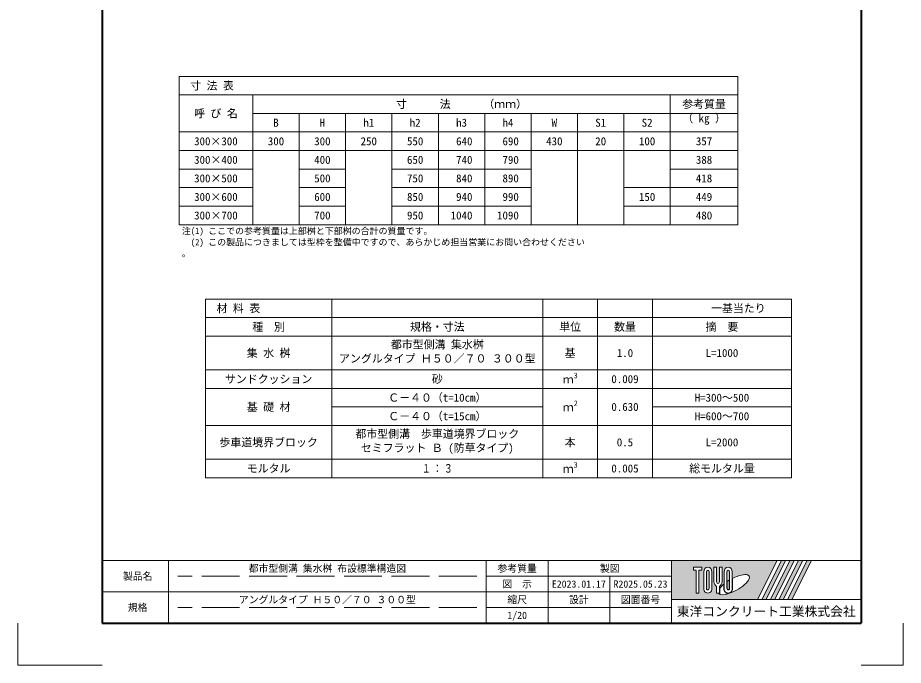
# Model space of a CAD drawing. Units: millimetres at full size; details may follow other scales. Extents: x 87158 to 122251, y -125707 to -112261.
# Drawn here: x 96678 to 100878, y -118528 to -115456 of the extents above; entities that cross this region are included whole.
import ezdxf
from ezdxf.enums import TextEntityAlignment as Align

# ---------------------------------------------------------------- set-up
doc = ezdxf.new("R2010")
doc.units = ezdxf.units.MM
doc.header["$LTSCALE"] = 30
doc.linetypes.add('DASHED', pattern=[7.5, 6, -1.5])
doc.linetypes.add('USER1', pattern=[1.35, 0.75, -0.6])
for name, color, linetype, lineweight in [('Defpoints_3', 8, 'Continuous', 0), ('図枠', 7, 'Continuous', 5), ('寸法・材料表', 7, 'Continuous', 13), ('補助線', 8, 'USER1', 9)]:
    doc.layers.add(name, color=color, linetype=linetype, lineweight=lineweight)
doc.styles.add('ＭＳ ゴシック', font='')
doc.styles.add('ＭＳ Ｐゴシック', font='')
doc.styles.get('ＭＳ ゴシック').set_extended_font_data('MS Gothic')
doc.styles.get('ＭＳ Ｐゴシック').set_extended_font_data('MS PGothic')

msp = doc.modelspace()

# ---------------------------------------------------------------- hatches: boundary and pattern name
at = {"layer": '図枠'}
h = msp.add_hatch(color=256, dxfattribs=at)
h.paths.add_polyline_path([(99777.6, -118031.12), (99777.6, -118216.75), (100185.98, -118216.75), (100278.79, -118031.12)])
edge = h.paths.add_edge_path(flags=16)
edge.add_ellipse((100074.11, -118145.39), major_axis=(72.73, 40.71), ratio=0.3471473, start_angle=-144.31122, end_angle=72.1899, ccw=False)
edge.add_ellipse((100047.17, -118162.96), major_axis=(0, 24.75), ratio=0.8463542, start_angle=-160.70346, end_angle=-90)
edge.add_line((100068.12, -118162.96), (100068.12, -118115.78))
edge = h.paths.add_edge_path(flags=16)
edge.add_ellipse((100047.17, -118084.91), major_axis=(0, 22.85), ratio=0.8463541, start_angle=-90, end_angle=90, ccw=False)
edge.add_line((100066.51, -118084.91), (100066.51, -118162.96))
edge.add_ellipse((100047.17, -118162.96), major_axis=(0, 22.85), ratio=0.8463541, start_angle=90, end_angle=-90, ccw=False)
edge.add_line((100027.84, -118162.96), (100027.84, -118084.91))
edge = h.paths.add_edge_path(flags=16)
edge.add_line((100053.62, -118084.91), (100053.62, -118162.96))
edge.add_ellipse((100047.17, -118162.96), major_axis=(0, 7.62), ratio=0.8463541, start_angle=90, end_angle=-90, ccw=False)
edge.add_line((100040.73, -118162.96), (100040.73, -118084.91))
edge.add_ellipse((100047.17, -118084.91), major_axis=(0, 7.62), ratio=0.8463541, start_angle=-90, end_angle=90, ccw=False)
edge = h.paths.add_edge_path(flags=16)
edge.add_line((100052.01, -118124.8), (100052.01, -118162.96))
edge.add_ellipse((100047.17, -118162.96), major_axis=(0, 5.71), ratio=0.8463542, start_angle=90, end_angle=-90, ccw=False)
edge.add_line((100042.34, -118162.96), (100042.34, -118131.05))
edge.add_ellipse((100074.11, -118145.39), major_axis=(72.73, 40.71), ratio=0.3471473, start_angle=107.79174, end_angle=126.47132, ccw=False)
edge = h.paths.add_edge_path(flags=16)
edge.add_line((100018.17, -118062.06), (100018.17, -118132.03))
edge.add_ellipse((99998.83, -118132.03), major_axis=(0, 22.85), ratio=0.8463541, start_angle=-163.34117, end_angle=-90, ccw=False)
edge.add_line((100005.28, -118153.57), (100005.28, -118185.81))
edge.add_line((100005.28, -118185.81), (99992.39, -118185.81))
edge.add_line((99992.39, -118185.81), (99992.39, -118153.57))
edge.add_ellipse((99998.83, -118132.03), major_axis=(0, 22.85), ratio=0.8463541, start_angle=90, end_angle=163.34117, ccw=False)
edge.add_line((99979.5, -118132.03), (99979.5, -118062.06))
edge.add_line((99979.5, -118062.06), (99992.39, -118062.06))
edge.add_line((99992.39, -118062.06), (99992.39, -118132.03))
edge.add_ellipse((99998.83, -118132.03), major_axis=(0, 7.62), ratio=0.8463541, start_angle=90, end_angle=-90)
edge.add_line((100005.28, -118132.03), (100005.28, -118062.06))
edge.add_line((100005.28, -118062.06), (100018.17, -118062.06))
edge = h.paths.add_edge_path(flags=16)
edge.add_line((100026.23, -118143.26), (100026.23, -118162.96))
edge.add_ellipse((100047.17, -118162.96), major_axis=(0, 24.75), ratio=0.8463542, start_angle=90, end_angle=-171.54427)
edge.add_ellipse((100074.11, -118145.39), major_axis=(72.73, 40.71), ratio=0.3471473, start_angle=-178.64954, end_angle=-148.29244, ccw=False)
edge.add_line((100002.5, -118187.71), (100006.89, -118187.71))
edge.add_line((100006.89, -118187.71), (100006.89, -118163.58))
edge.add_ellipse((100074.11, -118145.39), major_axis=(72.73, 40.71), ratio=0.3471473, start_angle=148.21912, end_angle=165.90812, ccw=False)
edge = h.paths.add_edge_path(flags=16)
edge.add_ellipse((99950.49, -118084.91), major_axis=(0, 22.85), ratio=0.8463541, start_angle=-90, end_angle=90, ccw=False)
edge.add_line((99969.83, -118084.91), (99969.83, -118162.96))
edge.add_ellipse((99950.49, -118162.96), major_axis=(0, 22.85), ratio=0.8463541, start_angle=90, end_angle=-90, ccw=False)
edge.add_line((99931.16, -118162.96), (99931.16, -118084.91))
edge = h.paths.add_edge_path(flags=16)
edge.add_line((99956.94, -118084.91), (99956.94, -118162.96))
edge.add_ellipse((99950.49, -118162.96), major_axis=(0, 7.62), ratio=0.8463541, start_angle=90, end_angle=-90, ccw=False)
edge.add_line((99944.05, -118162.96), (99944.05, -118084.91))
edge.add_ellipse((99950.49, -118084.91), major_axis=(0, 7.62), ratio=0.8463541, start_angle=-90, end_angle=90, ccw=False)
h.paths.add_polyline_path([(99921.49, -118062.06), (99921.49, -118077.29), (99908.6, -118077.29), (99908.6, -118185.81), (99895.71, -118185.81), (99895.71, -118077.29), (99882.82, -118077.29), (99882.82, -118062.06)], flags=16)
for points in [[(100206.4, -118216.75), (100226.82, -118216.75), (100319.63, -118031.12), (100299.21, -118031.12)], [(100360.47, -118031.12), (100340.05, -118031.12), (100247.23, -118216.75), (100267.65, -118216.75)], [(100401.3, -118031.12), (100380.88, -118031.12), (100288.07, -118216.75), (100308.49, -118216.75)], [(100442.14, -118031.12), (100421.72, -118031.12), (100328.91, -118216.75), (100349.33, -118216.75)]]:
    msp.add_hatch(color=256, dxfattribs=at).paths.add_polyline_path(points)

# ---------------------------------------------------------------- linework, layer by layer
at = {"layer": 'Defpoints_3'}
for p, q in [((97442.6, -115733.86), (100092.6, -115733.86)), ((97442.6, -115733.86), (97442.6, -115821.86)), ((100092.6, -115733.86), (100092.6, -115821.86)), ((99772.6, -115909.86), (100092.6, -115909.86)), ((97792.6, -116085.86), (98012.6, -116085.86)), ((98232.6, -116085.86), (98452.6, -116085.86)), ((99112.6, -116085.86), (99772.6, -116085.86)), ((99552.6, -116349.86), (99772.6, -116349.86)), ((97567.6, -116790.33), (100347.6, -116790.33)), ((97567.6, -116790.33), (97567.6, -116878.33)), ((98167.6, -116790.33), (98167.6, -116878.33)), ((99167.6, -116790.33), (99167.6, -116878.33)), ((99427.6, -116790.33), (99427.6, -116878.33)), ((99687.6, -116790.33), (99687.6, -116878.33)), ((100347.6, -116790.33), (100347.6, -116878.33))]:
    msp.add_line(p, q, dxfattribs=at)
at = {"layer": 'Defpoints_3', "color": 1, "lineweight": 13}
for p, q in [((96677.6, -118328.12), (96677.6, -118528.12)), ((100877.6, -118328.12), (100877.6, -118528.12)), ((97077.6, -118528.12), (96677.6, -118528.12)), ((100677.6, -118528.12), (100877.6, -118528.12))]:
    msp.add_line(p, q, dxfattribs=at)
at = {"layer": '図枠', "lineweight": 40}
for p, q in [((97077.6, -112788.12), (97077.6, -118328.12)), ((100677.6, -112788.12), (100677.6, -118328.12)), ((97077.6, -118328.12), (100677.6, -118328.12))]:
    msp.add_line(p, q, dxfattribs=at)
at = {"layer": '図枠', "lineweight": 13}
for p, q in [((100677.6, -118031.12), (97077.6, -118031.12)), ((97392.6, -118328.12), (97392.6, -118031.12)), ((98900.1, -118328.12), (98900.1, -118031.12)), ((99192.6, -118328.12), (99192.6, -118031.12)), ((99777.6, -118328.12), (99777.6, -118031.12)), ((99777.6, -118105.37), (98900.1, -118105.37)), ((99485.1, -118328.12), (99485.1, -118105.37)), ((99777.6, -118179.62), (97077.6, -118179.62)), ((99777.6, -118253.87), (98900.1, -118253.87))]:
    msp.add_line(p, q, dxfattribs=at)
at = {"layer": '図枠'}
for p, q in [((99777.6, -118031.12), (100278.79, -118031.12)), ((100278.79, -118031.12), (100185.98, -118216.75)), ((100299.21, -118031.12), (100206.4, -118216.75)), ((100319.63, -118031.12), (100226.82, -118216.75)), ((100340.05, -118031.12), (100247.23, -118216.75)), ((100360.47, -118031.12), (100267.65, -118216.75)), ((100380.88, -118031.12), (100288.07, -118216.75)), ((100299.21, -118031.12), (100319.63, -118031.12)), ((100401.3, -118031.12), (100308.49, -118216.75)), ((100421.72, -118031.12), (100328.91, -118216.75)), ((100340.05, -118031.12), (100360.47, -118031.12)), ((100442.14, -118031.12), (100349.33, -118216.75)), ((100380.88, -118031.12), (100401.3, -118031.12)), ((100421.72, -118031.12), (100442.14, -118031.12)), ((99882.82, -118062.06), (99882.82, -118077.29)), ((99882.82, -118062.06), (99921.49, -118062.06)), ((99895.71, -118077.29), (99882.82, -118077.29)), ((99895.71, -118077.29), (99895.71, -118185.81)), ((99908.6, -118077.29), (99908.6, -118185.81)), ((99921.49, -118077.29), (99908.6, -118077.29)), ((99921.49, -118062.06), (99921.49, -118077.29)), ((99931.16, -118084.91), (99931.16, -118162.96)), ((99944.05, -118162.96), (99944.05, -118084.91)), ((99956.94, -118084.91), (99956.94, -118162.96)), ((99969.83, -118162.96), (99969.83, -118084.91)), ((99979.5, -118062.06), (99992.39, -118062.06)), ((99979.5, -118132.03), (99979.5, -118062.06)), ((99992.39, -118062.06), (99992.39, -118132.03)), ((100005.28, -118062.06), (100018.17, -118062.06)), ((100005.28, -118132.03), (100005.28, -118062.06)), ((100018.17, -118062.06), (100018.17, -118132.03)), ((100027.84, -118084.91), (100027.84, -118162.96)), ((100040.73, -118162.96), (100040.73, -118084.91)), ((100053.62, -118084.91), (100053.62, -118162.96)), ((100066.51, -118162.96), (100066.51, -118084.91)), ((100026.23, -118143.26), (100026.23, -118162.96)), ((100042.34, -118162.96), (100042.34, -118131.05)), ((100052.01, -118124.8), (100052.01, -118162.96)), ((100068.12, -118162.96), (100068.12, -118115.78)), ((99908.6, -118185.81), (99895.71, -118185.81)), ((99992.39, -118153.57), (99992.39, -118185.81)), ((100005.28, -118185.81), (99992.39, -118185.81)), ((100002.5, -118187.71), (100006.89, -118187.71)), ((100005.28, -118153.57), (100005.28, -118185.81)), ((100006.89, -118163.58), (100006.89, -118187.71)), ((99777.6, -118216.75), (100185.98, -118216.75)), ((100206.4, -118216.75), (100226.82, -118216.75)), ((100247.23, -118216.75), (100267.65, -118216.75)), ((100288.07, -118216.75), (100308.49, -118216.75)), ((100328.91, -118216.75), (100349.33, -118216.75))]:
    msp.add_line(p, q, dxfattribs=at)
at = {"layer": '図枠', "linetype": 'DASHED', "lineweight": 9}
for p, q in [((98855.1, -118105.37), (97437.6, -118105.37)), ((98855.1, -118253.87), (97437.6, -118253.87))]:
    msp.add_line(p, q, dxfattribs=at)
at = {"layer": '図枠'}
for centre, major_axis, ratio, start_param, end_param in [((100047.17, -118084.91), (0, 22.85), 0.846354, 4.712389, 7.8539816), ((99950.49, -118084.91), (0, 22.85), 0.846354, 4.712389, 7.8539816), ((99950.49, -118084.91), (0, 7.62), 0.846354, 4.712389, 7.8539816), ((100047.17, -118084.91), (0, 7.62), 0.846354, 4.712389, 7.8539816), ((100074.11, -118145.39), (72.73, 40.71), 0.347147, 4.2621853, 7.7429163), ((99998.83, -118132.03), (0, 22.85), 0.846354, 1.5707963, 2.8017557), ((99998.83, -118132.03), (0, 7.62), 0.846354, 1.5707963, 4.712389), ((99998.83, -118132.03), (0, 22.85), 0.846354, 3.4814296, 4.712389), ((100074.11, -118145.39), (72.73, 40.71), 0.347147, 2.0815197, 2.5155126), ((100074.11, -118145.39), (72.73, 40.71), 0.347147, 1.6817405, 1.8219833), ((99950.49, -118162.96), (0, 22.85), 0.846354, 1.5707963, 4.712389), ((99950.49, -118162.96), (0, 7.62), 0.846354, 1.5707963, 4.712389), ((100074.11, -118145.39), (72.73, 40.71), 0.347147, 3.2093975, 4.2004451), ((100047.17, -118162.96), (0, 24.75), 0.846354, 1.5707963, 3.3154679), ((100047.17, -118162.96), (0, 22.85), 0.846354, 1.5707963, 4.712389), ((100047.17, -118162.96), (0, 7.62), 0.846354, 1.5707963, 4.712389), ((100047.17, -118162.96), (0, 5.71), 0.846354, 1.5707963, 4.712389), ((100047.17, -118162.96), (0, 24.75), 0.846354, 3.5338438, 4.712389)]:
    msp.add_ellipse(centre, major_axis=major_axis, ratio=ratio, start_param=start_param, end_param=end_param, dxfattribs=at)
at = {"layer": '寸法・材料表'}
for p, q in [((97442.6, -115821.86), (100092.6, -115821.86)), ((97442.6, -115821.86), (97442.6, -116437.86)), ((97792.6, -115821.86), (97792.6, -116437.86)), ((99772.6, -115821.86), (99772.6, -116437.86)), ((100092.6, -115821.86), (100092.6, -116437.86)), ((97792.6, -115909.86), (99772.6, -115909.86)), ((98012.6, -115909.86), (98012.6, -116437.86)), ((98232.6, -115909.86), (98232.6, -116437.86)), ((98452.6, -115909.86), (98452.6, -116437.86)), ((98672.6, -115909.86), (98672.6, -116437.86)), ((98892.6, -115909.86), (98892.6, -116437.86)), ((99112.6, -115909.86), (99112.6, -116437.86)), ((99332.6, -115909.86), (99332.6, -116437.86)), ((99552.6, -115909.86), (99552.6, -116437.86)), ((97442.6, -115997.86), (100092.6, -115997.86)), ((97442.6, -116085.86), (97792.6, -116085.86)), ((98012.6, -116085.86), (98232.6, -116085.86)), ((98452.6, -116085.86), (99112.6, -116085.86)), ((99772.6, -116085.86), (100092.6, -116085.86)), ((97442.6, -116173.86), (97792.6, -116173.86)), ((98012.6, -116173.86), (98232.6, -116173.86)), ((98452.6, -116173.86), (99112.6, -116173.86)), ((99772.6, -116173.86), (100092.6, -116173.86)), ((97442.6, -116261.86), (97792.6, -116261.86)), ((98012.6, -116261.86), (98232.6, -116261.86)), ((98452.6, -116261.86), (99112.6, -116261.86)), ((99552.6, -116261.86), (100092.6, -116261.86)), ((97442.6, -116349.86), (97792.6, -116349.86)), ((98012.6, -116349.86), (98232.6, -116349.86)), ((98452.6, -116349.86), (99112.6, -116349.86)), ((99772.6, -116349.86), (100092.6, -116349.86)), ((97442.6, -116437.86), (100092.6, -116437.86)), ((97567.6, -116878.33), (100347.6, -116878.33)), ((97567.6, -116878.33), (97567.6, -117638.33)), ((98167.6, -116878.33), (98167.6, -117638.33)), ((99167.6, -116878.33), (99167.6, -117638.33)), ((99427.6, -116878.33), (99427.6, -117638.33)), ((99687.6, -116878.33), (99687.6, -117638.33)), ((100347.6, -116878.33), (100347.6, -117638.33)), ((97567.6, -116966.33), (100347.6, -116966.33)), ((97567.6, -117126.33), (100347.6, -117126.33)), ((97567.6, -117214.33), (100347.6, -117214.33)), ((98167.6, -117302.33), (99167.6, -117302.33)), ((99687.6, -117302.33), (100347.6, -117302.33)), ((97567.6, -117390.33), (100347.6, -117390.33)), ((97567.6, -117550.33), (100347.6, -117550.33)), ((97567.6, -117638.33), (100347.6, -117638.33))]:
    msp.add_line(p, q, dxfattribs=at)
at = {"layer": '補助線', "linetype": 'Continuous', "lineweight": 13}
msp.add_line((99777.6, -118216.75), (100677.6, -118216.75), dxfattribs=at)

# ---------------------------------------------------------------- texts
at = {"layer": '図枠', "style": 'ＭＳ ゴシック'}
for s, height, p in [('都市型側溝 集水桝 布設標準構造図', 34.18, (98146.35, -118068.25)), ('参考質量', 34.18, (99046.35, -118068.25)), ('製図', 34.18, (99485.1, -118068.25)), ('製品名', 34.18, (97246.35, -118105.37)), ('図\u3000示', 34.18, (99046.35, -118142.5)), ('E2023.01.17', 34.18, (99338.85, -118142.5)), ('R2025.05.23', 34.18, (99631.35, -118142.5)), ('アングルタイプ Ｈ５０／７０ ３００型', 34.18, (98146.35, -118216.75)), ('縮尺', 34.18, (99046.35, -118216.75)), ('設計', 34.18, (99338.85, -118216.75)), ('図面番号', 34.18, (99631.35, -118216.75)), ('規格', 34.18, (97246.35, -118253.87)), ('1/20', 34.18, (99046.35, -118291)), ('東洋コンクリート工業株式会社', 44.43, (100227.6, -118272.43))]:
    msp.add_text(s, height=height, dxfattribs=at).set_placement(p, align=Align.MIDDLE_CENTER)
at = {"layer": '寸法・材料表', "style": 'ＭＳ ゴシック'}
for s, p in [('\u3000寸 法 表 ', (97443.8, -115777.86)), ('\u3000材 料 表', (97568.8, -116834.33))]:
    msp.add_text(s, height=37.98, dxfattribs=at).set_placement(p, align=Align.MIDDLE_LEFT)
for s, p in [('寸\u3000    法    \u3000（ｍｍ）', (98782.6, -115865.86)), ('参考質量', (99932.6, -115865.86)), ('呼 び 名', (97617.6, -115909.86)), ('B', (97902.6, -115953.86)), ('H', (98122.6, -115953.86)), ('h1', (98342.6, -115953.86)), ('h2', (98562.6, -115953.86)), ('h3', (98782.6, -115953.86)), ('h4', (99002.6, -115953.86)), ('W', (99222.6, -115953.86)), ('S1', (99442.6, -115953.86)), ('S2', (99662.6, -115953.86)), ('300×300', (97617.6, -116041.86)), ('300', (97902.6, -116041.86)), ('300', (98122.6, -116041.86)), ('250', (98342.6, -116041.86)), ('550', (98562.6, -116041.86)), (' 640', (98782.6, -116041.86)), (' 690', (99002.6, -116041.86)), ('430', (99222.6, -116041.86)), ('20', (99442.6, -116041.86)), ('100', (99662.6, -116041.86)), ('357', (99932.6, -116041.86)), ('300×400', (97617.6, -116129.86)), ('400', (98122.6, -116129.86)), ('650', (98562.6, -116129.86)), (' 740', (98782.6, -116129.86)), (' 790', (99002.6, -116129.86)), ('388', (99932.6, -116129.86)), ('300×500', (97617.6, -116217.86)), ('500', (98122.6, -116217.86)), ('750', (98562.6, -116217.86)), (' 840', (98782.6, -116217.86)), (' 890', (99002.6, -116217.86)), ('418', (99932.6, -116217.86)), ('300×600', (97617.6, -116305.86)), ('600', (98122.6, -116305.86)), ('850', (98562.6, -116305.86)), (' 940', (98782.6, -116305.86)), (' 990', (99002.6, -116305.86)), ('150', (99662.6, -116305.86)), ('449', (99932.6, -116305.86)), ('300×700', (97617.6, -116393.86)), ('700', (98122.6, -116393.86)), ('950', (98562.6, -116393.86)), ('1040', (98782.6, -116393.86)), ('1090', (99002.6, -116393.86)), ('480', (99932.6, -116393.86)), ('\u3000\u3000\u3000一基当たり', (100017.6, -116834.33)), ('種\u3000別', (97867.6, -116922.33)), ('規格・寸法', (98667.6, -116922.33)), ('単位', (99297.6, -116922.33)), ('数量', (99557.6, -116922.33)), ('摘\u3000要', (100017.6, -116922.33)), ('集 水 桝', (97867.6, -117046.33)), ('基', (99297.6, -117046.33)), ('1.0', (99557.6, -117046.33)), ('L=1000', (100017.6, -117046.33)), ('サンドクッション', (97867.6, -117170.33)), ('砂', (98667.6, -117170.33)), ('0.009', (99557.6, -117170.33)), ('Ｃ－４０（t=10cm）', (98667.6, -117258.33)), ('H=300～500', (100017.6, -117258.33)), ('基 礎 材', (97867.6, -117302.33)), ('0.630', (99557.6, -117302.33)), ('Ｃ－４０（t=15cm）', (98667.6, -117346.33)), ('H=600～700', (100017.6, -117346.33)), ('歩車道境界ブロック', (97867.6, -117470.33)), ('本', (99297.6, -117470.33)), ('0.5', (99557.6, -117470.33)), ('L=2000', (100017.6, -117470.33)), ('モルタル', (97867.6, -117594.33)), ('0.005', (99557.6, -117594.33)), ('総モルタル量', (100017.6, -117594.33))]:
    msp.add_text(s, height=37.98, dxfattribs=at).set_placement(p, align=Align.MIDDLE_CENTER)
msp.add_text('（ kg ）', height=37.98, dxfattribs=at).set_placement((99932.6, -115962.86), align=Align.BOTTOM_CENTER)
for s, height, p in [('注(1) ここでの参考質量は上部桝と下部桝の合計の質量です。', 30.38, (97455.71, -116452.21)), ('\u3000(2) この製品につきましては型枠を整備中ですので、あらかじめ担当営業にお問い合わせください', 30.38, (97455.71, -116505.54)), ('。', 30.38, (97455.71, -116558.88)), ('都市型側溝 集水桝', 37.98, (98447.45, -116987.1)), ('アングルタイプ Ｈ５０／７０ ３００型', 37.98, (98201.4, -117053.77)), ('都市型側溝  歩車道境界ブロック', 37.98, (98279.1, -117411.1)), ('セミフラット Ｂ (防草タイプ)', 37.98, (98305, -117477.77))]:
    msp.add_text(s, height=height, dxfattribs=at).set_placement(p, align=Align.TOP_LEFT)
for s, height, p in [('ｍ', 37.98, (99262.64, -117202.46)), ('3', 26.58, (99314.44, -117174.46)), ('ｍ', 37.98, (99262.64, -117334.46)), ('2', 26.58, (99314.44, -117306.46)), ('ｍ', 37.98, (99262.64, -117626.46)), ('3', 26.58, (99314.44, -117598.46))]:
    msp.add_text(s, height=height, dxfattribs=at).set_placement(p, align=Align.BOTTOM_LEFT)
at = {"layer": '寸法・材料表', "style": 'ＭＳ Ｐゴシック', "width": 0.75}
msp.add_text('１ ： ３', height=39.59, dxfattribs=at).set_placement((98667.6, -117594.33), align=Align.MIDDLE_CENTER)

doc.saveas('drawing.dxf')
